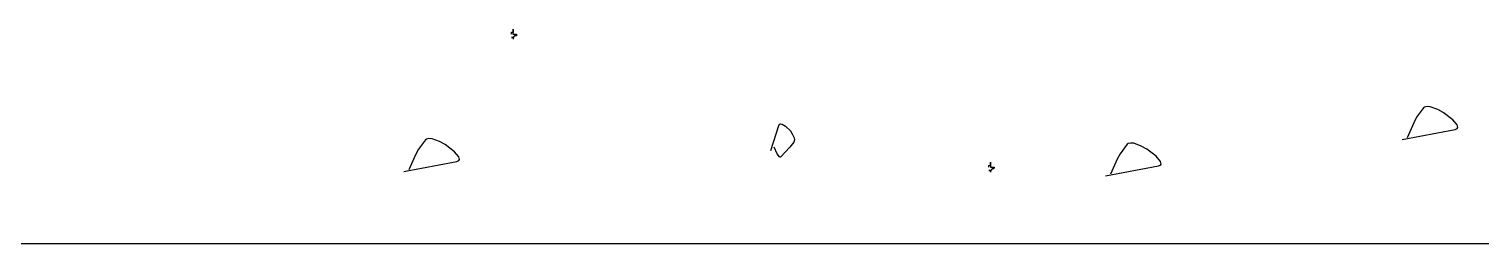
# Model space of a CAD drawing. Extents: x 2246048 to 2442613, y -66234 to 220766.
# Drawn here: x 2372182 to 2374373, y 128290 to 128614 of the extents above; entities that cross this region are included whole.
import ezdxf

# ---------------------------------------------------------------- set-up
doc = ezdxf.new("R2010")
doc.units = 0
doc.header["$LTSCALE"] = 1000
doc.header["$MEASUREMENT"] = 0
doc.layers.add('BASE', color=7, linetype='Continuous')

msp = doc.modelspace()

# ---------------------------------------------------------------- linework, layer by layer
at = {"layer": 'BASE', "color": 9, "linetype": 'Continuous'}
for p, q in [((2372909.898, 128608.784), (2372909.984, 128608.977)), ((2372909.898, 128606.279), (2372909.898, 128608.784)), ((2372909.898, 128601.264), (2372910.673, 128601.357)), ((2372912.408, 128601.264), (2372909.898, 128601.264)), ((2372909.898, 128601.264), (2372912.408, 128601.264)), ((2372912.408, 128601.264), (2372909.898, 128601.264)), ((2372909.898, 128601.264), (2372912.408, 128601.264)), ((2372912.408, 128601.264), (2372909.898, 128601.264)), ((2372909.984, 128608.977), (2372910.549, 128608.97)), ((2372910.549, 128608.97), (2372912.091, 128608.543)), ((2372910.673, 128601.357), (2372912.123, 128601.433)), ((2372912.222, 128609.747), (2372912.04, 128607.689)), ((2372912.04, 128607.689), (2372912.071, 128606.848)), ((2372912.071, 128606.848), (2372912.249, 128606.349)), ((2372912.091, 128608.543), (2372912.369, 128608.638)), ((2372912.123, 128601.433), (2372912.408, 128601.264)), ((2372912.408, 128611.294), (2372912.222, 128609.747)), ((2372912.249, 128606.349), (2372912.408, 128606.279)), ((2372912.369, 128608.638), (2372912.408, 128608.784)), ((2372912.408, 128613.799), (2372912.408, 128611.294)), ((2372912.408, 128611.294), (2372912.408, 128613.799)), ((2372912.408, 128608.784), (2372912.408, 128611.294)), ((2372912.408, 128611.294), (2372912.408, 128608.784)), ((2372912.408, 128608.784), (2372912.408, 128611.294)), ((2372912.408, 128606.279), (2372914.913, 128606.279)), ((2372912.978, 128601.581), (2372912.408, 128601.264)), ((2372912.408, 128601.264), (2372912.408, 128598.759)), ((2372914.068, 128603.124), (2372912.978, 128601.581)), ((2372914.624, 128603.688), (2372914.068, 128603.124)), ((2372914.913, 128603.774), (2372914.624, 128603.688)), ((2372914.913, 128606.279), (2372917.418, 128606.279)), ((2372917.418, 128603.774), (2372914.913, 128603.774)), ((2372917.418, 128606.279), (2372917.418, 128603.774)), ((2372917.418, 128603.774), (2372917.418, 128606.279)), ((2372917.418, 128606.279), (2372917.528, 128606.203)), ((2372917.604, 128605.692), (2372917.418, 128603.774)), ((2372917.528, 128606.203), (2372917.604, 128605.692)), ((2374286.373, 128495.357), (2374275.712, 128481.142)), ((2374287.779, 128496.4), (2374286.373, 128495.357)), ((2374291.54, 128497.319), (2374287.779, 128496.4)), ((2374296.329, 128496.865), (2374291.54, 128497.319)), ((2374307.829, 128492.697), (2374296.329, 128496.865)), ((2374315.99, 128488.194), (2374307.829, 128492.697)), ((2374330.411, 128477.347), (2374315.99, 128488.194)), ((2373301.114, 128431.202), (2373313.644, 128468.797)), ((2373313.644, 128468.797), (2373314.763, 128470.563)), ((2373314.763, 128470.563), (2373315.835, 128471.115)), ((2373315.835, 128471.115), (2373318.596, 128470.899)), ((2373318.596, 128470.899), (2373323.711, 128467.897)), ((2373323.711, 128467.897), (2373330.773, 128460.624)), ((2374271.338, 128472.797), (2374261.318, 128450.237)), ((2374275.712, 128481.142), (2374271.338, 128472.797)), ((2374336.862, 128469.611), (2374330.411, 128477.347)), ((2374337.797, 128465.599), (2374336.862, 128469.611)), ((2372780.193, 128447.243), (2372769.531, 128433.027)), ((2372781.598, 128448.285), (2372780.193, 128447.243)), ((2372785.36, 128449.205), (2372781.598, 128448.285)), ((2372790.149, 128448.75), (2372785.36, 128449.205)), ((2372801.649, 128444.582), (2372790.149, 128448.75)), ((2372809.81, 128440.079), (2372801.649, 128444.582)), ((2373330.773, 128460.624), (2373333.733, 128456.327)), ((2373333.733, 128456.327), (2373336.612, 128449.981)), ((2373337.076, 128447.154), (2373336.194, 128443.737)), ((2373336.612, 128449.981), (2373337.076, 128447.154)), ((2374253.798, 128447.732), (2374333.973, 128462.772)), ((2374333.973, 128462.772), (2374336.998, 128464.129)), ((2374336.998, 128464.129), (2374337.797, 128465.599)), ((2372765.158, 128424.683), (2372755.138, 128402.123)), ((2372769.531, 128433.027), (2372765.158, 128424.683)), ((2372824.231, 128429.232), (2372809.81, 128440.079)), ((2372830.682, 128421.496), (2372824.231, 128429.232)), ((2373311.139, 128426.187), (2373306.129, 128436.217)), ((2373314.35, 128421.255), (2373311.139, 128426.187)), ((2373330.239, 128436.154), (2373316.149, 128421.177)), ((2373336.194, 128443.737), (2373330.239, 128436.154)), ((2373828.214, 128426.105), (2373823.841, 128417.761)), ((2373838.876, 128440.321), (2373828.214, 128426.105)), ((2373840.282, 128441.363), (2373838.876, 128440.321)), ((2373844.043, 128442.282), (2373840.282, 128441.363)), ((2373848.832, 128441.828), (2373844.043, 128442.282)), ((2373860.332, 128437.66), (2373848.832, 128441.828)), ((2373868.493, 128433.157), (2373860.332, 128437.66)), ((2373882.914, 128422.31), (2373868.493, 128433.157)), ((2373889.365, 128414.574), (2373882.914, 128422.31)), ((2372747.618, 128399.618), (2372827.793, 128414.658)), ((2372827.793, 128414.658), (2372830.817, 128416.014)), ((2372831.617, 128417.485), (2372830.682, 128421.496)), ((2372830.817, 128416.014), (2372831.617, 128417.485)), ((2373315.576, 128420.834), (2373314.35, 128421.255)), ((2373316.149, 128421.177), (2373315.576, 128420.834)), ((2373630.472, 128408.479), (2373630.558, 128408.671)), ((2373630.472, 128405.974), (2373630.472, 128408.479)), ((2373630.472, 128400.959), (2373631.247, 128401.052)), ((2373632.982, 128400.959), (2373630.472, 128400.959)), ((2373630.472, 128400.959), (2373632.982, 128400.959)), ((2373632.982, 128400.959), (2373630.472, 128400.959)), ((2373630.472, 128400.959), (2373632.982, 128400.959)), ((2373632.982, 128400.959), (2373630.472, 128400.959)), ((2373630.558, 128408.671), (2373631.123, 128408.665)), ((2373631.123, 128408.665), (2373632.666, 128408.238)), ((2373631.247, 128401.052), (2373632.698, 128401.127)), ((2373632.797, 128409.441), (2373632.614, 128407.383)), ((2373632.614, 128407.383), (2373632.645, 128406.542)), ((2373632.645, 128406.542), (2373632.823, 128406.044)), ((2373632.666, 128408.238), (2373632.943, 128408.332)), ((2373632.698, 128401.127), (2373632.982, 128400.959)), ((2373632.982, 128410.989), (2373632.797, 128409.441)), ((2373632.823, 128406.044), (2373632.982, 128405.974)), ((2373632.943, 128408.332), (2373632.982, 128408.479)), ((2373632.982, 128413.494), (2373632.982, 128410.989)), ((2373632.982, 128410.989), (2373632.982, 128413.494)), ((2373632.982, 128408.479), (2373632.982, 128410.989)), ((2373632.982, 128410.989), (2373632.982, 128408.479)), ((2373632.982, 128408.479), (2373632.982, 128410.989)), ((2373632.982, 128405.974), (2373635.487, 128405.974)), ((2373633.552, 128401.275), (2373632.982, 128400.959)), ((2373632.982, 128400.959), (2373632.982, 128398.454)), ((2373634.642, 128402.818), (2373633.552, 128401.275)), ((2373635.199, 128403.383), (2373634.642, 128402.818)), ((2373635.487, 128403.469), (2373635.199, 128403.383)), ((2373635.487, 128405.974), (2373637.992, 128405.974)), ((2373637.992, 128403.469), (2373635.487, 128403.469)), ((2373637.992, 128405.974), (2373637.992, 128403.469)), ((2373637.992, 128403.469), (2373637.992, 128405.974)), ((2373637.992, 128405.974), (2373638.102, 128405.897)), ((2373638.178, 128405.386), (2373637.992, 128403.469)), ((2373638.102, 128405.897), (2373638.178, 128405.386)), ((2373806.301, 128392.696), (2373886.476, 128407.736)), ((2373823.841, 128417.761), (2373813.821, 128395.201)), ((2373886.476, 128407.736), (2373889.5, 128409.092)), ((2373890.3, 128410.563), (2373889.365, 128414.574)), ((2373889.5, 128409.092), (2373890.3, 128410.563))]:
    msp.add_line(p, q, dxfattribs=at)
at = {"layer": 'BASE'}
msp.add_line((2378064.162, 128290.399), (2367638.807, 128290.399), dxfattribs=at)

doc.saveas('drawing.dxf')
